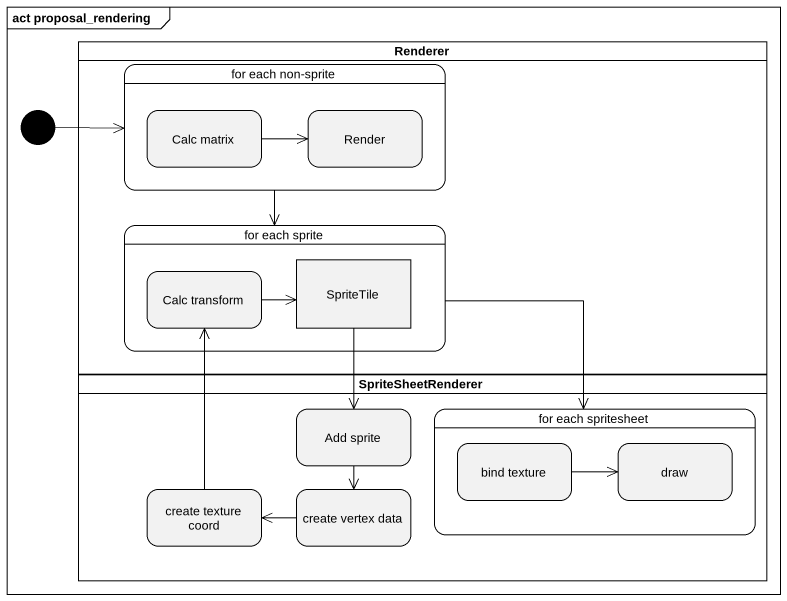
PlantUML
@startuml
mainframe act proposal_rendering
hide empty description
state Renderer <<partition>> {
  state "for each non-sprite" as for_each_non_sprite {
    state "Calc matrix" as Calc_matrix
    state Render
  }
  state "for each sprite" as for_each_sprite {
    state "Calc transform" as Calc_transform
    state SpriteTile <<object>>
  }
}
state initial1 <<start>>
state SpriteSheetRenderer <<partition>> {
  state "Add sprite" as Add_sprite
  state "for each spritesheet" as for_each_spritesheet {
    state "bind texture" as bind_texture
    state draw
  }
  state "create texture coord" as create_texture_coord
  state "create vertex data" as create_vertex_data
}
for_each_non_sprite --> for_each_sprite
initial1 -right-> for_each_non_sprite
Calc_matrix -right-> Render
for_each_sprite -right-> for_each_spritesheet
Calc_transform -right-> SpriteTile
SpriteTile --> Add_sprite
Add_sprite --> create_vertex_data
bind_texture -right-> draw
create_texture_coord -up-> Calc_transform
create_vertex_data -left-> create_texture_coord
@enduml
